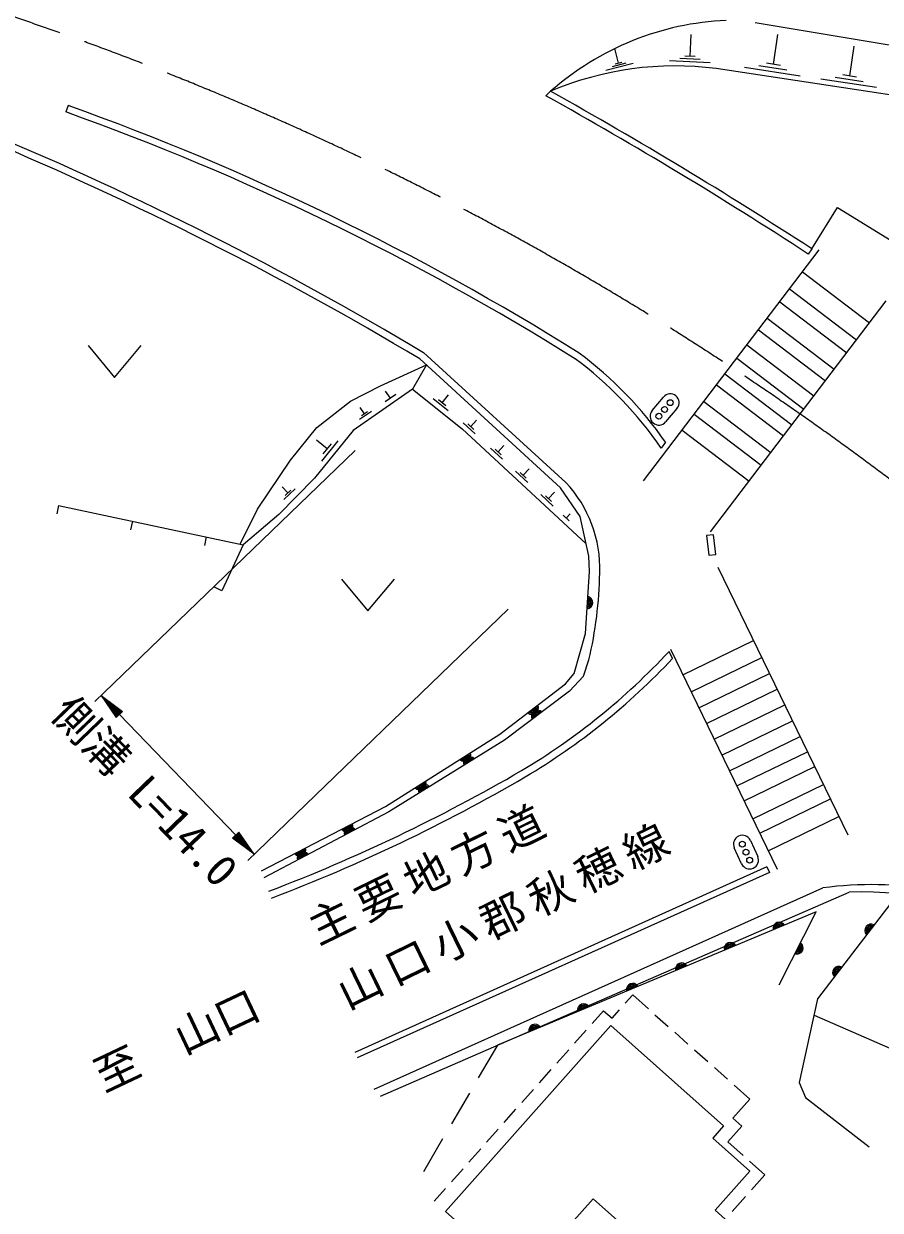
# Model space of a CAD drawing. Units: millimetres, scale not verified. Extents: x 40000 to 680000, y 20000 to 380000.
# Drawn here: x 483094 to 531598, y 232966 to 300132 of the extents above; entities that cross this region are included whole.
import ezdxf
from ezdxf.enums import TextEntityAlignment as Align

# ---------------------------------------------------------------- set-up
doc = ezdxf.new("R2010")
doc.units = ezdxf.units.MM
doc.header["$LTSCALE"] = 1000
doc.linetypes.add('CHAIN', pattern=[18.5, 12, -1.5, 3.5, -1.5])
for name, color, linetype, lineweight in [('M-BGD', 7, 'Continuous', 25), ('M-BMK', 2, 'CHAIN', 13), ('M-STR-HTXT', 7, 'Continuous', 13), ('M-STR-STRC', 7, 'Continuous', 25), ('M-STR-STRD', 7, 'Continuous', 25)]:
    doc.layers.add(name, color=color, linetype=linetype, lineweight=lineweight)
doc.layers.add('M-BMK-HTXT', color=7, linetype='Continuous')
doc.styles.add('ＭＳ ゴシック', font='')
doc.styles.get('ＭＳ ゴシック').set_extended_font_data('MS Gothic')

msp = doc.modelspace()

# ---------------------------------------------------------------- linework, layer by layer
at = {"layer": 'M-BGD'}
for p, q in [((520824, 298285), (520880, 299515)), ((525548, 297831), (525804, 299516)), ((516773, 297895), (516562, 298725)), ((521113, 298272), (520536, 298298)), ((529866, 297176), (530121, 298861)), ((517604, 297885), (516048, 297489)), ((517188, 297890), (516410, 297692)), ((516968, 297944), (516579, 297845)), ((521963, 297925), (519657, 298030)), ((521394, 298105), (520241, 298158)), ((527064, 297170), (523905, 297649)), ((526306, 297500), (524727, 297740)), ((525943, 297771), (525154, 297891)), ((531381, 296515), (528222, 296994)), ((530623, 296845), (529044, 297085)), ((530260, 297116), (529471, 297236)), ((518182, 274254), (528140, 287330)), ((527190, 286083), (530983, 283194)), ((526458, 285122), (530252, 282233)), ((521976, 271365), (531933, 284442)), ((525903, 284393), (529697, 281504)), ((525201, 283472), (528995, 280583)), ((524697, 282809), (528491, 279920)), ((486737, 281915), (488237, 280115)), ((488237, 280115), (489737, 281915)), ((505725, 281512), (513800, 274158)), ((524043, 281951), (527837, 279062)), ((505518, 281165), (513489, 273861)), ((523472, 281200), (527266, 278312)), ((522794, 280310), (526587, 277421)), ((522322, 279690), (526116, 276801)), ((504160, 279153), (503566, 278737)), ((503863, 278945), (503586, 279341)), ((507124, 278223), (506280, 278901)), ((507003, 278505), (506581, 278844)), ((506792, 278674), (507154, 279124)), ((521604, 278747), (525398, 275859)), ((502783, 278189), (502115, 277722)), ((502387, 278045), (502137, 278401)), ((502554, 278162), (502220, 277928)), ((508660, 276920), (507983, 277547)), ((508575, 277167), (508236, 277481)), ((508405, 277324), (508740, 277685)), ((521062, 278036), (524856, 275147)), ((520373, 277130), (524166, 274241)), ((500270, 276068), (499666, 276561)), ((500883, 276512), (499960, 275378)), ((500501, 276351), (500040, 275785)), ((510209, 275486), (509531, 276114)), ((509954, 275890), (510288, 276251)), ((510123, 275733), (509784, 276047)), ((511637, 274164), (510948, 274802)), ((511549, 274415), (511205, 274734)), ((511377, 274575), (511717, 274942)), ((498058, 273580), (497736, 273925)), ((498461, 273796), (497815, 273192)), ((498219, 273731), (497896, 273429)), ((513076, 272832), (512376, 273480)), ((512987, 273087), (512637, 273411)), ((512812, 273249), (513158, 273622)), ((485071, 272869), (484966, 272380)), ((513988, 271987), (513636, 272313)), ((513812, 272150), (514030, 272385)), ((489250, 271976), (489146, 271487)), ((493430, 271083), (493325, 270594)), ((522408, 269374), (529763, 254221)), ((501085, 268689), (502585, 266889)), ((502585, 266889), (504085, 268689)), ((494318, 268038), (493864, 268248)), ((519716, 264728), (525760, 252277)), ((520421, 263276), (524425, 265219)), ((514786, 263207), (515098, 264121)), ((520892, 262305), (524896, 264248)), ((521326, 261413), (525329, 263356)), ((521755, 260527), (525759, 262471)), ((522185, 259643), (526188, 261586)), ((522630, 258726), (526633, 260669)), ((523063, 257833), (527067, 259776)), ((523476, 256983), (527479, 258926)), ((523881, 256147), (527885, 258091)), ((524380, 255120), (528384, 257063)), ((524772, 254313), (528775, 256257)), ((525254, 253320), (529257, 255263)), ((502945, 239827), (528350, 251214)), ((503304, 239421), (529842, 250980)), ((517160, 244683), (517581, 245156)), ((517581, 245156), (518466, 244369)), ((515282, 243542), (515925, 244265)), ((515925, 244265), (516407, 243836)), ((516407, 243836), (516828, 244310)), ((518840, 244037), (519587, 243372)), ((514286, 242421), (514950, 243168)), ((519961, 243040), (520708, 242376)), ((509919, 242312), (508833, 240456)), ((513289, 241300), (513953, 242047)), ((521082, 242043), (521829, 241379)), ((512292, 240179), (512957, 240926)), ((522203, 241047), (522950, 240382)), ((511295, 239058), (511960, 239805)), ((523324, 240050), (524209, 239263)), ((508328, 239592), (507318, 237866)), ((524209, 239263), (523245, 238179)), ((510299, 237937), (510963, 238684)), ((523245, 238179), (523752, 237729)), ((509302, 236816), (509966, 237563)), ((523752, 237729), (522964, 236843)), ((506813, 237003), (505728, 235147)), ((508305, 235695), (508970, 236442)), ((522964, 236843), (523828, 236076)), ((507309, 234574), (507973, 235321)), ((524201, 235743), (525065, 234976)), ((525065, 234976), (524304, 234121)), ((506333, 233477), (506976, 234200)), ((523972, 233747), (523212, 232892))]:
    msp.add_line(p, q, dxfattribs=at)
for points in [[(524504, 300196), (542993, 297134), (570642, 292902)], [(567884, 290739), (541206, 294721), (522303, 297589)], [(527713, 287392), (529173, 289734), (533441, 287097), (536178, 284893)], [(495350, 270672), (496324, 272656), (498200, 275434), (499687, 277267), (501607, 278761), (503295, 279642), (505896, 280819)], [(505896, 280819), (505114, 279454), (501751, 277101), (499557, 274410), (497536, 272360), (495519, 270636)], [(505114, 279454), (507914, 277202), (514937, 270700)], [(496551, 252185), (503582, 255825), (510063, 259909), (513774, 262767), (514271, 263353), (514910, 265608), (515123, 269124), (515088, 269994), (514608, 272231), (513489, 273861)], [(485071, 272869), (495519, 270636), (494318, 268038)], [(514786, 263207), (514005, 262359), (510312, 259571), (503778, 255523), (496693, 251776)], [(525870, 245730), (527968, 249859), (509919, 242312)], [(542613, 243113), (540441, 248049), (536400, 249554), (532188, 250355), (528052, 244942)], [(528052, 244942), (527004, 240206), (527366, 239348), (530968, 236566)], [(527848, 244019), (540707, 238414), (542613, 243113)], [(506976, 232905), (516331, 243427), (522729, 237738), (522121, 237054), (524219, 235189), (522244, 232968), (523971, 231433)], [(506976, 232905), (511290, 229069), (515332, 233615), (517739, 231476), (516943, 230580), (519532, 228278)]]:
    msp.add_lwpolyline(points, dxfattribs=at)
for centre, radius, start, end in [((523566, 284274), 16059, 92.47579, 131.47794), ((519958, 279848), 17895, 82.4714, 113.12642), ((405872, 114384), 194281, 59.14312, 67.2443), ((405872, 114384), 194685, 59.14312, 67.2477), ((508570, 269283), 7150, 358.11527, 42.98245), ((492476, 269463), 23243, 346.71424, 358.97622), ((514963, 267369), 354, 275.32918, 77.73436), ((514963, 267369), 283, 277.55322, 75.51032), ((514963, 267369), 212, 281.29955, 71.76399), ((514963, 267369), 142, 289.01128, 64.05227), ((514963, 267369), 100, 299.32894, 53.7346), ((514963, 267369), 100, 299.32894, 53.7346), ((511885, 261381), 354, 226.40573, 28.81091), ((511885, 261381), 283, 228.62977, 26.58687), ((511885, 261381), 212, 232.37609, 22.84054), ((511885, 261381), 142, 240.08782, 15.12881), ((512191, 260922), 354, 45.8432, 208.24838), ((511885, 261381), 100, 250.40548, 4.81115), ((511885, 261381), 100, 250.40548, 4.81115), ((512191, 260922), 283, 48.06724, 206.02434), ((512191, 260922), 212, 51.81356, 202.27801), ((512191, 260922), 142, 59.52529, 194.56628), ((512191, 260922), 100, 69.84295, 184.24862), ((512191, 260922), 100, 69.84295, 184.24862), ((508063, 258712), 354, 221.01396, 23.41914), ((508063, 258712), 283, 223.238, 21.1951), ((508063, 258712), 212, 226.98432, 17.44877), ((508063, 258712), 142, 234.69605, 9.73704), ((508348, 258291), 354, 40.57833, 202.9835), ((508063, 258712), 100, 245.01371, 359.41938), ((508063, 258712), 100, 245.01371, 359.41938), ((508348, 258291), 283, 42.80236, 200.75947), ((508348, 258291), 212, 46.54869, 197.01314), ((508348, 258291), 142, 54.26042, 189.30141), ((508348, 258291), 100, 64.57808, 178.98375), ((508348, 258291), 100, 64.57808, 178.98375), ((505525, 257113), 354, 221.01396, 23.41914), ((505525, 257113), 283, 223.238, 21.1951), ((505525, 257113), 212, 226.98432, 17.44877), ((505525, 257113), 142, 234.69605, 9.73704), ((505798, 256711), 354, 40.57833, 202.9835), ((505525, 257113), 100, 245.01371, 359.41938), ((505525, 257113), 100, 245.01371, 359.41938), ((505798, 256711), 283, 42.80236, 200.75947), ((505798, 256711), 212, 46.54869, 197.01314), ((505798, 256711), 142, 54.26042, 189.30141), ((505798, 256711), 100, 64.57808, 178.98375), ((505798, 256711), 100, 64.57808, 178.98375), ((501374, 254742), 354, 216.16696, 18.57214), ((501374, 254742), 283, 218.391, 16.3481), ((501374, 254742), 212, 222.13733, 12.60178), ((501587, 254303), 354, 36.66828, 199.07346), ((501374, 254742), 142, 229.84906, 4.89005), ((501587, 254303), 283, 38.89232, 196.84942), ((501374, 254742), 100, 240.16672, 354.57238), ((501374, 254742), 100, 240.16672, 354.57238), ((501587, 254303), 212, 42.63865, 193.1031), ((501587, 254303), 142, 50.35038, 185.39137), ((501587, 254303), 100, 60.66804, 175.07371), ((501587, 254303), 100, 60.66804, 175.07371), ((498710, 253363), 354, 216.16696, 18.57214), ((498710, 253363), 283, 218.391, 16.3481), ((498710, 253363), 212, 222.13733, 12.60178), ((498935, 252901), 354, 36.66828, 199.07346), ((498710, 253363), 142, 229.84906, 4.89005), ((498710, 253363), 100, 240.16672, 354.57238), ((498710, 253363), 100, 240.16672, 354.57238), ((498935, 252901), 283, 38.89232, 196.84942), ((498935, 252901), 212, 42.63865, 193.1031), ((498935, 252901), 142, 50.35038, 185.39137), ((498935, 252901), 100, 60.66804, 175.07371), ((498935, 252901), 100, 60.66804, 175.07371), ((531059, 231477), 19923, 61.81089, 97.81389), ((530426, 229747), 21242, 62.19625, 91.57519), ((525884, 248928), 354, 31.48803, 193.89321), ((525884, 248928), 283, 33.71207, 191.66917), ((525884, 248928), 212, 37.4584, 187.92285), ((525884, 248928), 142, 45.17013, 180.21112), ((525884, 248928), 100, 55.48779, 169.89346), ((525884, 248928), 100, 55.48779, 169.89346), ((531074, 248808), 354, 61.41453, 223.8197), ((531074, 248808), 283, 63.63856, 221.59567), ((531074, 248808), 212, 67.38489, 217.84934), ((531074, 248808), 142, 75.09662, 210.13761), ((531074, 248808), 100, 85.41428, 199.81995), ((531074, 248808), 100, 85.41428, 199.81995), ((523116, 247771), 354, 31.48803, 193.89321), ((523116, 247771), 283, 33.71207, 191.66917), ((523116, 247771), 212, 37.4584, 187.92285), ((523116, 247771), 142, 45.17013, 180.21112), ((523116, 247771), 100, 55.48779, 169.89346), ((523116, 247771), 100, 55.48779, 169.89346), ((526871, 247819), 354, 251.85376, 54.25894), ((526871, 247819), 283, 254.0778, 52.0349), ((526871, 247819), 212, 257.82412, 48.28857), ((526871, 247819), 142, 265.53585, 40.57684), ((526871, 247819), 100, 275.85352, 30.25918), ((526871, 247819), 100, 275.85352, 30.25918), ((520348, 246614), 354, 31.48803, 193.89321), ((520348, 246614), 283, 33.71207, 191.66917), ((520348, 246614), 212, 37.4584, 187.92285), ((520348, 246614), 142, 45.17013, 180.21112), ((520348, 246614), 100, 55.48779, 169.89346), ((520348, 246614), 100, 55.48779, 169.89346), ((529252, 246424), 354, 61.41453, 223.8197), ((529252, 246424), 283, 63.63856, 221.59567), ((529252, 246424), 212, 67.38489, 217.84934), ((529252, 246424), 142, 75.09662, 210.13761), ((529252, 246424), 100, 85.41428, 199.81995), ((529252, 246424), 100, 85.41428, 199.81995), ((517580, 245457), 354, 31.48803, 193.89321), ((517580, 245457), 283, 33.71207, 191.66917), ((517580, 245457), 212, 37.4584, 187.92285), ((517580, 245457), 142, 45.17013, 180.21112), ((517580, 245457), 100, 55.48779, 169.89346), ((517580, 245457), 100, 55.48779, 169.89346), ((514813, 244299), 354, 31.48803, 193.89321), ((514813, 244299), 283, 33.71207, 191.66917), ((514813, 244299), 212, 37.4584, 187.92285), ((514813, 244299), 142, 45.17013, 180.21112), ((514813, 244299), 100, 55.48779, 169.89346), ((514813, 244299), 100, 55.48779, 169.89346), ((512045, 243142), 354, 31.48803, 193.89321), ((512045, 243142), 283, 33.71207, 191.66917), ((512045, 243142), 212, 37.4584, 187.92285), ((512045, 243142), 142, 45.17013, 180.21112), ((512045, 243142), 100, 55.48779, 169.89346), ((512045, 243142), 100, 55.48779, 169.89346)]:
    msp.add_arc(centre, radius, start, end, dxfattribs=at)
at = {"layer": 'M-BMK'}
msp.add_arc((426639, 134483), 175190, 52.34474, 71.94682, dxfattribs=at)
at = {"layer": 'M-STR-HTXT'}
for p, q in [((501854, 275973), (487113, 261757)), ((510519, 266989), (495778, 252772)), ((487473, 262104), (488335, 260851)), ((487473, 262104), (488695, 261198)), ((487473, 262104), (488515, 261024)), ((488479, 260990), (487646, 261853)), ((488551, 261059), (487718, 261923)), ((487818, 261603), (488443, 260955)), ((487962, 261741), (488587, 261094)), ((488407, 260920), (487990, 261352)), ((488623, 261128), (488206, 261560)), ((488450, 261379), (488659, 261163)), ((488162, 261101), (488371, 260885)), ((488335, 260851), (488695, 261198)), ((488515, 261024), (495097, 254199)), ((495277, 254373), (494917, 254026)), ((496138, 253120), (494917, 254026)), ((495161, 253844), (494953, 254060)), ((494989, 254095), (495405, 253663)), ((495650, 253482), (495025, 254130)), ((495061, 254165), (495894, 253301)), ((496138, 253120), (495097, 254199)), ((495133, 254234), (495966, 253370)), ((495794, 253621), (495169, 254269)), ((495205, 254303), (495621, 253872)), ((495449, 254122), (495241, 254338)), ((496138, 253120), (495277, 254373))]:
    msp.add_line(p, q, dxfattribs=at)
at = {"layer": 'M-STR-STRC'}
for p, q in [((518677, 278237), (519321, 279001)), ((520086, 278357), (519442, 277592)), ((524240, 253902), (524655, 252993)), ((523746, 252577), (523330, 253486))]:
    msp.add_line(p, q, dxfattribs=at)
for centre in [(519704, 278679), (519060, 277914), (519382, 278297), (523785, 253694), (523993, 253240), (524201, 252785)]:
    msp.add_circle(centre, 167, dxfattribs=at)
for centre, start, end in [((519704, 278679), 319.89909, 139.89909), ((519060, 277914), 139.89909, 319.89909), ((523785, 253694), 24.56717, 204.56717), ((524201, 252785), 204.56717, 24.56717)]:
    msp.add_arc(centre, 500, start, end, dxfattribs=at)
at = {"layer": 'M-STR-STRD'}
for p, q in [((512930, 296305), (512668, 296046)), ((485609, 295505), (485477, 295135)), ((527713, 287392), (527520, 287095)), ((519436, 276439), (519198, 276106)), ((519836, 264204), (519635, 264596)), ((525179, 252401), (501843, 241897)), ((525318, 252092), (501982, 241588)), ((525179, 252401), (525318, 252092))]:
    msp.add_line(p, q, dxfattribs=at)
msp.add_lwpolyline([(521758, 271163), (521887, 270045), (522290, 270092), (522161, 271209)], close=True, dxfattribs=at)
for centre, radius, start, end in [((389190, 74370), 254100, 56.96506, 60.85828), ((389190, 74370), 253746, 56.96506, 60.88136), ((435261, 154680), 149162, 57.98151, 70.32708), ((435261, 154680), 149554, 57.98151, 70.32708), ((501429, 263898), 21944, 34.85634, 53.26528), ((501279, 263727), 21779, 34.63782, 53.21726), ((491721, 290630), 38170, 300.82404, 316.99698), ((491779, 290546), 38486, 300.81331, 316.80606), ((462237, 342242), 97606, 290.85198, 300.16499), ((462237, 342242), 98023, 290.85198, 300.16499)]:
    msp.add_arc(centre, radius, start, end, dxfattribs=at)

# ---------------------------------------------------------------- texts
at = {"layer": 'M-BMK-HTXT', "style": 'ＭＳ ゴシック'}
msp.add_text('至\u3000山口', height=1833, rotation=25.313, dxfattribs=at).set_placement((492393, 241264), align=Align.BOTTOM_CENTER)
at = {"layer": 'M-BMK-HTXT', "char_height": 1833, "attachment_point": 8, "rotation": 25.964, "style": 'ＭＳ ゴシック'}
for s, insert in [('\\T1.2;主要地方道', (506605, 251065)), ('\\T1.2;山口小郡秋穂線', (510938, 248722))]:
    msp.add_mtext(s, dxfattribs=dict(at, insert=insert))
at = {"layer": 'M-STR-HTXT', "style": 'ＭＳ ゴシック'}
msp.add_text('側溝 L=14.0', height=1833, rotation=313.963, dxfattribs=at).set_placement((488903, 255678), align=Align.BOTTOM_CENTER)

doc.saveas('drawing.dxf')
